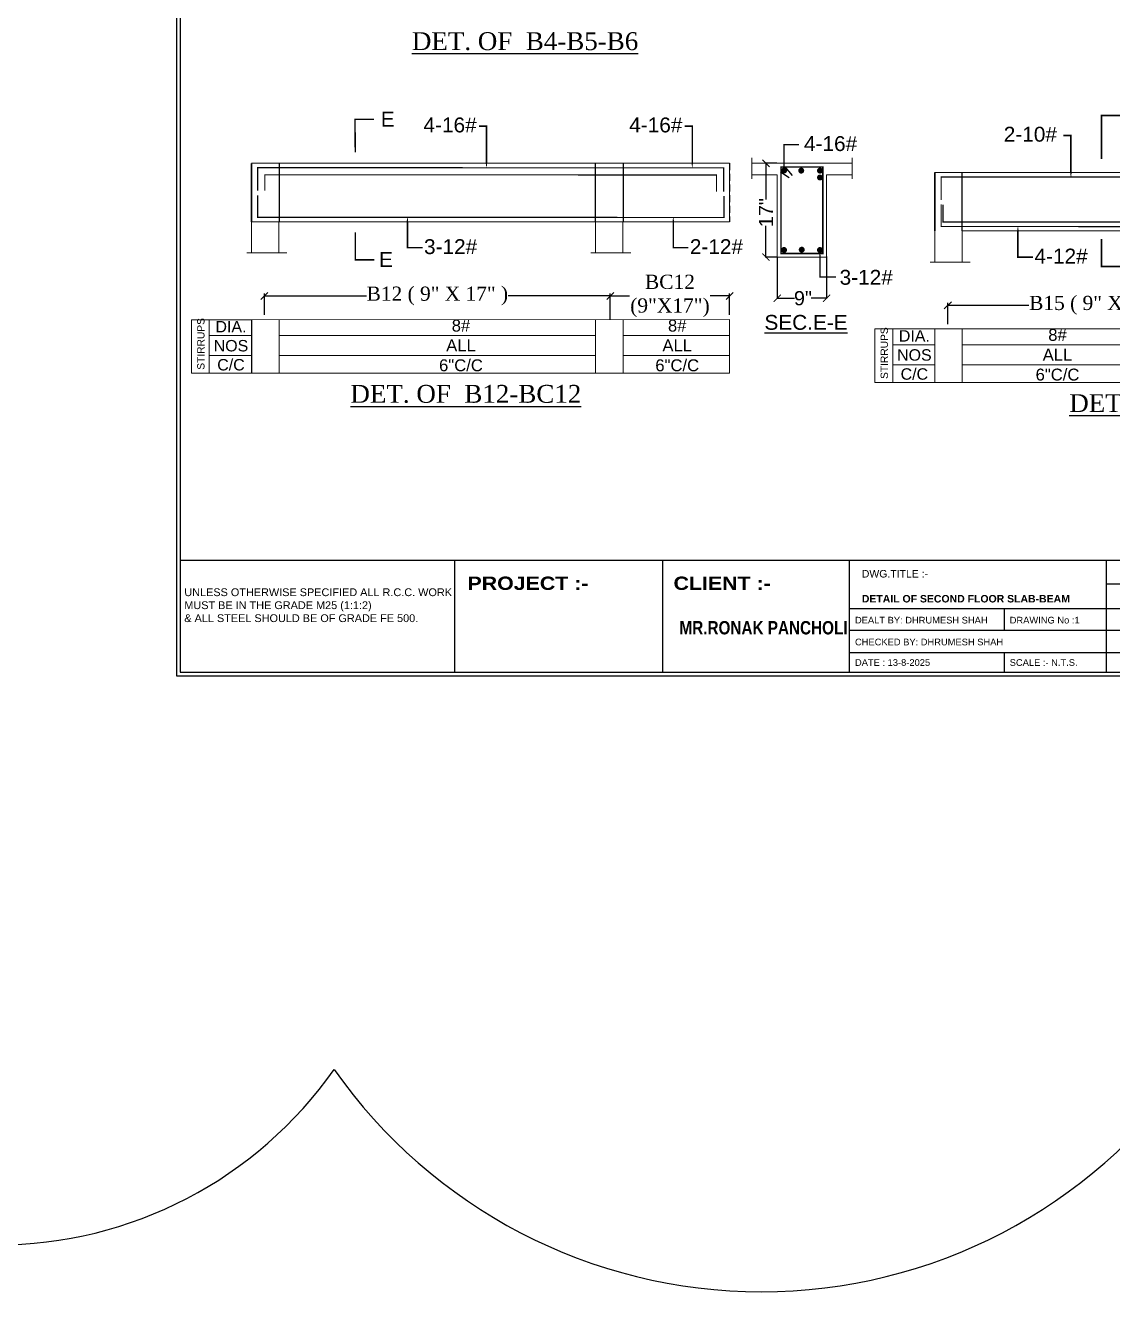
# Model space of a CAD drawing. Header units: millimetres. Extents: x 56222 to 163527, y -177397 to -121287.
# Drawn here: x 162404 to 162864, y -177397 to -176862 of the extents above; entities that cross this region are included whole.
import ezdxf

# ---------------------------------------------------------------- set-up
doc = ezdxf.new("R2010")
doc.units = ezdxf.units.MM
doc.header["$MEASUREMENT"] = 0
doc.header["$PDMODE"] = 35
doc.linetypes.add('DASHED2', pattern=[0.375, 0.25, -0.125])
doc.layers.get('Defpoints').update_dxf_attribs({"color": 220})
doc.layers.add('BASE', color=2, linetype='Continuous')
for name, color, linetype, lineweight in [('BM', 7, 'Continuous', 18), ('DIMENSION', 86, 'Continuous', 25), ('footing', 160, 'Continuous', 25), ('REINFORCEMENT', 6, 'Continuous', 25), ('STEEL', 181, 'Continuous', 25), ('STR.TEXT.', 1, 'Continuous', 25), ('wall', 7, 'Continuous', 30)]:
    doc.layers.add(name, color=color, linetype=linetype, lineweight=lineweight)
doc.styles.add('Dime _ Feet only', font='arial.ttf', dxfattribs={"height": 0.23})
doc.styles.add('KIRAN', font='times.ttf')
doc.styles.add('S1', font='times.ttf', dxfattribs={"height": 6.5})
doc.styles.add('style2', font='arial.ttf', dxfattribs={"height": 6})
doc.styles.add('VINAY', font='swiss.ttf')
doc.linetypes.add('ZIGZAG', pattern='A,0.0001,-0.2,[131,ltypeshp.shx,S=0.2,R=0,X=-0.2,Y=0],-0.4,[131,ltypeshp.shx,S=0.2,R=180,X=0.2,Y=0],-0.2', length=0.8001)
doc.dimstyles.new('Dime _ Feet only', dxfattribs={"dimtxt": 0.23, "dimasz": 0.1, "dimexe": 0.1, "dimexo": 0.1, "dimgap": 0.06, "dimtad": 0, "dimlfac": 39.375, "dimrnd": 1, "dimzin": 1, "dimdsep": 46, "dimlunit": 4, "dimtxsty": 'Dime _ Feet only', "dimblk": 'ARCHTICK', "dimcen": 0, "dimdle": 0.1, "dimclrd": 256, "dimclre": 256, "dimazin": 0, "dimtfac": 1, "dimtofl": 0, "dimtmove": 0, "dimatfit": 3, "dimldrblk": 'ARCHTICK', "dimfxl": 4.5, "dimfrac": 1, "dimtolj": 1, "dimtzin": 0, "dimarcsym": 1})
doc.dimstyles.new('KIRAN', dxfattribs={"dimtxt": 4, "dimasz": 3, "dimexe": 1, "dimexo": 2, "dimgap": 1, "dimtad": 0, "dimdec": 1, "dimzin": 0, "dimdsep": 46, "dimlunit": 4, "dimtxsty": 'KIRAN', "dimblk": 'OBLIQUE', "dimcen": 6, "dimclrd": 11, "dimclre": 11, "dimclrt": 6, "dimadec": 0, "dimazin": 0, "dimtfac": 1, "dimtdec": 1, "dimtofl": 0, "dimtmove": 0, "dimatfit": 3, "dimfxl": 1, "dimtolj": 1, "dimtzin": 0, "dimarcsym": 0})

# ---------------------------------------------------------------- blocks, each defined once
blk = doc.blocks.new('_Oblique')
at = {"layer": 'wall', "color": 0, "lineweight": -2}
blk.add_line((-0.5, -0.5), (0.5, 0.5), dxfattribs=at)
blk = doc.blocks.new('*D470')
at = {"layer": 'Defpoints', "color": 0, "transparency": 16777216}
for p in [(162505.32, -176976.33), (162505.32, -176986.37), (162651.48, -176988.35)]:
    blk.add_point(p, dxfattribs=at)
at = {"layer": 'STEEL', "color": 11, "lineweight": -2, "transparency": 16777216}
for p, q in [((162505.32, -176984.37), (162505.32, -176975.33)), ((162505.32, -176976.33), (162548.43, -176976.33)), ((162651.48, -176976.33), (162608.36, -176976.33)), ((162651.48, -176986.35), (162651.48, -176975.33))]:
    blk.add_line(p, q, dxfattribs=at)
at = {"layer": 'STEEL', "color": 11, "lineweight": -2, "transparency": 16777216, "xscale": 3, "yscale": 3, "zscale": 3, "rotation": 180}
blk.add_blockref('_Oblique', (162505.32, -176976.33), dxfattribs=at)
at = {"layer": 'STEEL', "color": 11, "lineweight": -2, "transparency": 16777216, "xscale": 3, "yscale": 3, "zscale": 3}
blk.add_blockref('_Oblique', (162651.48, -176976.33), dxfattribs=at)
at = {"layer": 'STEEL', "color": 6, "lineweight": 25, "transparency": 16777216, "insert": (162578.4, -176976.33), "char_height": 6, "attachment_point": 5, "style": 'KIRAN'}
blk.add_mtext('\\A1;{\\H0.9962x;B12 ( 9" X 17" ) }', dxfattribs=at)
blk = doc.blocks.new('*D471')
at = {"layer": 'Defpoints', "color": 0, "transparency": 16777216}
for p in [(162701.88, -176976.33), (162651.48, -176988.35), (162701.88, -176986.35)]:
    blk.add_point(p, dxfattribs=at)
at = {"layer": 'STEEL', "color": 11, "lineweight": -2, "transparency": 16777216}
for p, q in [((162651.48, -176986.35), (162651.48, -176975.33)), ((162651.48, -176976.33), (162659.63, -176976.33)), ((162701.88, -176976.33), (162693.73, -176976.33)), ((162701.88, -176984.35), (162701.88, -176975.33))]:
    blk.add_line(p, q, dxfattribs=at)
at = {"layer": 'STEEL', "color": 11, "lineweight": -2, "transparency": 16777216, "xscale": 3, "yscale": 3, "zscale": 3, "rotation": 180}
blk.add_blockref('_Oblique', (162651.48, -176976.33), dxfattribs=at)
at = {"layer": 'STEEL', "color": 11, "lineweight": -2, "transparency": 16777216, "xscale": 3, "yscale": 3, "zscale": 3}
blk.add_blockref('_Oblique', (162701.88, -176976.33), dxfattribs=at)
at = {"layer": 'STEEL', "color": 6, "lineweight": 25, "transparency": 16777216, "insert": (162676.68, -176976.33), "char_height": 4, "attachment_point": 5, "style": 'KIRAN'}
blk.add_mtext('\\A1;{\\H1.5x;BC12\\P(9"X17") }', dxfattribs=at)
blk = doc.blocks.new('_ArchTick')
at = {"color": 0, "linetype": 'ByBlock', "const_width": 0.15}
blk.add_lwpolyline([(-0.5, -0.5), (0.5, 0.5)], dxfattribs=at)
blk = doc.blocks.new('*D472')
at = {"layer": 'Defpoints', "color": 0, "transparency": 16777216}
for p in [(162722.02, -176920.26), (162717.25, -176959.93), (162722.02, -176959.93)]:
    blk.add_point(p, dxfattribs=at)
at = {"layer": 'DIMENSION', "lineweight": -2, "transparency": 16777216}
for p, q in [((162721.92, -176920.26), (162717.15, -176920.26)), ((162717.25, -176920.16), (162717.25, -176935.57)), ((162717.25, -176960.03), (162717.25, -176946.68)), ((162721.92, -176959.93), (162717.15, -176959.93))]:
    blk.add_line(p, q, dxfattribs=at)
at = {"layer": 'DIMENSION', "lineweight": -2, "transparency": 16777216, "xscale": 3, "yscale": 3, "zscale": 3}
for p, rotation in [((162717.25, -176920.26), 90), ((162717.25, -176959.93), 270)]:
    blk.add_blockref('_ArchTick', p, dxfattribs=dict(at, rotation=rotation))
at = {"layer": 'DIMENSION', "color": 0, "transparency": 16777216, "insert": (162717.25, -176941.12), "char_height": 0.23, "attachment_point": 5, "rotation": 90, "style": 'Dime _ Feet only'}
blk.add_mtext('\\A1;{\\H26.09x;17"}', dxfattribs=at)
blk = doc.blocks.new('*D473')
at = {"layer": 'Defpoints', "color": 0, "transparency": 16777216}
for p in [(162722.02, -176959.93), (162742.88, -176959.57), (162742.88, -176977.33)]:
    blk.add_point(p, dxfattribs=at)
at = {"layer": 'DIMENSION', "lineweight": -2, "transparency": 16777216}
for p, q in [((162722.02, -176960.03), (162722.02, -176977.43)), ((162742.88, -176959.67), (162742.88, -176977.43)), ((162721.92, -176977.33), (162729.38, -176977.33)), ((162742.98, -176977.33), (162736.4, -176977.33))]:
    blk.add_line(p, q, dxfattribs=at)
at = {"layer": 'DIMENSION', "lineweight": -2, "transparency": 16777216, "xscale": 3, "yscale": 3, "zscale": 3, "rotation": 180}
blk.add_blockref('_ArchTick', (162722.02, -176977.33), dxfattribs=at)
at = {"layer": 'DIMENSION', "lineweight": -2, "transparency": 16777216, "xscale": 3, "yscale": 3, "zscale": 3}
blk.add_blockref('_ArchTick', (162742.88, -176977.33), dxfattribs=at)
at = {"layer": 'DIMENSION', "color": 0, "transparency": 16777216, "insert": (162732.89, -176977.33), "char_height": 0.23, "attachment_point": 5, "style": 'Dime _ Feet only'}
blk.add_mtext('\\A1;{\\H26.09x;9"}', dxfattribs=at)
blk = doc.blocks.new('*D478')
at = {"layer": 'Defpoints', "color": 0, "transparency": 16777216}
for p in [(162922.63, -176980.25), (162794.11, -176990.28), (162922.63, -176992.21)]:
    blk.add_point(p, dxfattribs=at)
at = {"layer": 'STEEL', "color": 11, "lineweight": -2, "transparency": 16777216}
for p, q in [((162794.11, -176988.28), (162794.11, -176979.25)), ((162922.63, -176990.21), (162922.63, -176979.25)), ((162794.11, -176980.25), (162828.41, -176980.25)), ((162922.63, -176980.25), (162888.34, -176980.25))]:
    blk.add_line(p, q, dxfattribs=at)
at = {"layer": 'STEEL', "color": 11, "lineweight": -2, "transparency": 16777216, "xscale": 3, "yscale": 3, "zscale": 3, "rotation": 180}
blk.add_blockref('_Oblique', (162794.11, -176980.25), dxfattribs=at)
at = {"layer": 'STEEL', "color": 11, "lineweight": -2, "transparency": 16777216, "xscale": 3, "yscale": 3, "zscale": 3}
blk.add_blockref('_Oblique', (162922.63, -176980.25), dxfattribs=at)
at = {"layer": 'STEEL', "color": 6, "lineweight": 25, "transparency": 16777216, "insert": (162858.37, -176980.25), "char_height": 6, "attachment_point": 5, "style": 'KIRAN'}
blk.add_mtext('\\A1;{\\H0.9962x;B15 ( 9" X 17" ) }', dxfattribs=at)
blk = doc.blocks.new('A$Cfb52c977')
for p, q in [((2.31, 71.62), (1154.27, 71.62)), ((171.85, 71.62), (171.85, 2.31)), ((300.5, 71.62), (300.5, 2.31)), ((416.01, 2.31), (416.01, 71.62)), ((416.01, 2.31), (416.01, 71.62)), ((574.85, 2.31), (574.85, 71.62)), ((416.01, 2.31), (416.01, 62.11)), ((416.01, 2.31), (416.01, 62.11)), ((574.85, 56.96), (736.44, 56.96)), ((736.44, 41.48), (416.01, 41.48)), ((511.63, 41.48), (511.63, 27.97)), ((736.44, 27.97), (416.01, 27.97)), ((736.44, 14.22), (416.01, 14.22)), ((511.63, 14.22), (511.63, 2.31))]:
    blk.add_line(p, q)
for points in [[(0, 0), (1156.58, 0), (1156.58, 819.14), (0, 819.14)], [(2.31, 2.31), (1154.27, 2.31), (1154.27, 816.83), (2.31, 816.83)]]:
    blk.add_lwpolyline(points, close=True)
at = {"attachment_point": 1, "style": 'style2'}
for s, insert, char_height, width in [('{\\fArial CE|b0|i0|c0|p34;\\C7;DWG.TITLE :-\\P\\P\\fArial CE|b1|i0|c0|p34;DETAIL OF SECOND FLOOR SLAB-BEAM}', (423.66, 65.46), 4.6295, 241.8627), ('{\\fArial Black|b0|i0|c0|p34;\\C7;PROJECT :- }', (179.93, 61.4), 8.2498, 378.7547), ('{\\fArial Black|b0|i0|c0|p34;\\C7;CLIENT :-\\P\\P \\fSwis721 Cn BT|b1|i0|c0|p34;\\C5;MR.RONAK PANCHOLI}', (307.28, 61.4), 8.2498, 378.7547)]:
    blk.add_mtext(s, dxfattribs=dict(at, insert=insert, char_height=char_height, width=width))
for s, width, insert, char_height in [('\\A1;{\\fArial CE|b0|i0|c0|p34;UNLESS OTHERWISE SPECIFIED ALL R.C.C. WORK MUST BE IN THE GRADE M25 (1:1\\H1.00002x;:2)\\P& ALL STEEL SHOULD BE OF GRADE FE 500.}', 178.6542, (4.9, 54.13), 4.81237), ('{\\fArial CE|b0|i0|c0|p34;DEALT BY: DHRUMESH SHAH}', 92.8645, (419.44, 36.52), 4.1249), ('{\\fArial CE|b0|i0|c0|p34;DRAWING No :1}', 67.8627, (515.07, 36.52), 4.1249), ('{\\fArial CE|b0|i0|c0|p34;CHECKED BY: DHRUMESH SHAH}', 121.9325, (419.44, 23.01), 4.1249), ('\\pi-16.49954,l16.49954,t16.49954;{\\fArial CE|b0|i0|c0|p34;DATE : 13-8-2025}', 67.8627, (419.44, 10.33), 4.1249), ('{\\fArial CE|b0|i0|c0|p34;SCALE :- N.T.S.}', 67.8627, (515.07, 10.33), 4.1249)]:
    blk.add_mtext_dynamic_manual_height_columns(s, width=width, gutter_width=13.5, heights=[0], dxfattribs=dict(at, insert=insert, char_height=char_height))

msp = doc.modelspace()

# ---------------------------------------------------------------- linework, layer by layer
for p, q in [((162723.45755, -176923.92445), (162727.0437, -176926.28175)), ((162725.24288, -176921.72027), (162728.33009, -176925.38817))]:
    msp.add_line(p, q)
at = {"const_width": 0.62913}
for points in [[(162867.12277, -176900.05743), (162859.08305, -176900.05743), (162859.08305, -176918.36428)], [(162551.61221, -176901.65333), (162543.5725, -176901.65333), (162543.71617, -176915.5811)], [(162551.75588, -176961.06581), (162543.71617, -176961.06581), (162543.71617, -176949.49041)], [(162867.12277, -176963.84898), (162859.08305, -176963.84898), (162859.08305, -176952.27359)]]:
    msp.add_lwpolyline(points, dxfattribs=at)
for points in [[(162599.15823, -176922.30126, 0, 1.88738, 0), (162599.15823, -176916.17566, 0.62913, 0.62913, 0), (162599.15823, -176904.57437, 0.62913, 0.62913, 0), (162595.94622, -176904.57437, 0.62913, 0.62913, 0)], [(162686.10884, -176922.30126, 0, 1.88738, 0), (162686.10884, -176916.17566, 0.62913, 0.62913, 0), (162686.10884, -176904.57437, 0.62913, 0.62913, 0), (162682.89683, -176904.57437, 0.62913, 0.62913, 0)], [(162846.12498, -176926.54804, 0, 1.88738, 0), (162846.12498, -176920.09899, 0.62913, 0.62913, 0), (162846.12498, -176908.4977, 0.62913, 0.62913, 0), (162842.91297, -176908.4977, 0.62913, 0.62913, 0)], [(162724.9154, -176923.28189, 0, 1.88738, 0), (162724.9154, -176916.83284, 0.62913, 0.62913, 0), (162724.9154, -176912.34512, 0.62913, 0.62913, 0), (162731.28176, -176912.34512, 0.62913, 0.62913, 0)], [(162565.75104, -176942.61714, 0, 1.88738, 0), (162565.75104, -176949.06619, 0.62913, 0.62913, 0), (162565.75104, -176955.9257, 0.62913, 0.62913, 0), (162572.17506, -176955.9257, 0.62913, 0.62913, 0)], [(162678.09105, -176942.61714, 0, 1.88738, 0), (162678.09105, -176949.06619, 0.62913, 0.62913, 0), (162678.09105, -176955.9257, 0.62913, 0.62913, 0), (162684.51507, -176955.9257, 0.62913, 0.62913, 0)], [(162823.72727, -176946.60764, 0, 1.88738, 0), (162823.72727, -176953.05669, 0.62913, 0.62913, 0), (162823.72727, -176959.91619, 0.62913, 0.62913, 0), (162830.15129, -176959.91619, 0.62913, 0.62913, 0)], [(162740.06581, -176957.40007, 0, 1.88738, 0), (162740.06581, -176963.84912, 0.62913, 0.62913, 0), (162740.06581, -176968.33684, 0.62913, 0.62913, 0), (162746.84519, -176968.33684, 0.62913, 0.62913, 0)]]:
    msp.add_lwpolyline(points, format="xyseb")
at = {"layer": 'BASE', "linetype": 'DASHED2'}
for p, q in [((162499.87725, -176944.94708), (162499.87725, -176920.20147)), ((162511.49666, -176920.20147), (162511.49666, -176944.94708)), ((162645.25706, -176944.94708), (162645.25706, -176920.20147)), ((162656.87647, -176920.20147), (162656.87647, -176944.94708)), ((162788.57706, -176948.8704), (162788.57706, -176924.1248)), ((162788.57706, -176948.8704), (162788.57706, -176924.1248)), ((162788.57706, -176948.8704), (162788.57706, -176924.1248)), ((162788.61753, -176924.1248), (162788.61753, -176948.8704)), ((162788.61753, -176948.8704), (162788.61753, -176924.1248)), ((162788.61753, -176924.1248), (162788.61753, -176948.8704)), ((162788.61753, -176948.8704), (162788.61753, -176924.1248)), ((162800.17626, -176948.8704), (162800.17626, -176924.1248)), ((162800.17626, -176948.8704), (162800.17626, -176924.1248)), ((162800.17626, -176948.8704), (162800.17626, -176924.1248))]:
    msp.add_line(p, q, dxfattribs=at)
at = {"layer": 'BASE', "linetype": 'DASHED2', "ltscale": 12}
for p, q in [((162701.87806, -176920.20147), (162701.87806, -176944.94708)), ((162701.87806, -176920.20147), (162701.87806, -176944.94708)), ((162701.87806, -176920.20147), (162701.87806, -176944.94708)), ((162701.87806, -176920.20147), (162701.87806, -176944.94708)), ((162788.61753, -176948.8704), (162788.61753, -176924.1248))]:
    msp.add_line(p, q, dxfattribs=at)
at = {"layer": 'BM', "linetype": 'ByBlock'}
for p, q in [((162499.81906, -176920.21623), (162701.87806, -176920.20147)), ((162500.00205, -176944.94708), (162500.00205, -176920.20147)), ((162701.87806, -176920.20147), (162701.87806, -176944.94708)), ((162701.87806, -176920.20147), (162701.87806, -176944.94708)), ((162701.87806, -176920.20147), (162701.87806, -176944.94708)), ((162701.87806, -176920.20147), (162701.87806, -176944.94708)), ((162701.87806, -176920.20147), (162701.87806, -176944.94708)), ((162701.87806, -176920.20147), (162701.87806, -176944.94708)), ((162701.87806, -176920.20147), (162701.87806, -176944.94708)), ((162701.87806, -176920.20147), (162701.87806, -176944.94708)), ((162711.22675, -176917.99797), (162711.22675, -176926.84925)), ((162753.67887, -176917.99797), (162753.67887, -176926.84925)), ((162788.61753, -176924.1248), (163098.01506, -176924.1248)), ((162788.61753, -176924.1248), (162788.61753, -176948.8704)), ((162499.85699, -176944.94708), (162499.85699, -176958.05932)), ((162500.00205, -176944.96183), (162701.87806, -176944.94708)), ((162511.45619, -176944.94708), (162511.45619, -176958.05932)), ((162511.62145, -176944.94708), (162511.60125, -176944.94708)), ((162645.23679, -176944.94708), (162645.23679, -176958.05932)), ((162656.836, -176944.94708), (162656.836, -176958.05932)), ((162788.61753, -176948.8704), (162788.57706, -176948.8704)), ((162788.57706, -176948.8704), (162788.57706, -176961.98264)), ((162800.17626, -176948.8704), (163098.01506, -176948.8704)), ((162800.17626, -176948.8704), (162800.17626, -176961.98264)), ((162722.02219, -176959.93496), (162742.88343, -176959.93496)), ((162474.44022, -176986.36751), (162499.81906, -176986.36751)), ((162474.44022, -176986.36751), (162474.44022, -177009.01603)), ((162482.01385, -176986.57196), (162482.01385, -177009.01603)), ((162499.81906, -176986.36751), (162701.87806, -176986.35275)), ((162499.81906, -176986.36751), (162499.81906, -177009.01603)), ((162499.81906, -176986.36751), (162499.81906, -177009.01603)), ((162499.81906, -176986.36751), (162499.81906, -177009.01603)), ((162499.81906, -176986.36751), (162499.81906, -177009.01603)), ((162499.81906, -176986.36751), (162499.81906, -177009.01603)), ((162499.81906, -176986.36751), (162499.81906, -177009.01603)), ((162499.81906, -176986.36751), (162499.81906, -177009.01603)), ((162499.81906, -176986.36751), (162499.81906, -177009.01603)), ((162499.81906, -176986.36751), (162499.81906, -177009.01603)), ((162499.81906, -176986.36751), (162499.81906, -177009.01603)), ((162499.81906, -176986.36751), (162499.81906, -177009.01603)), ((162499.81906, -176986.36751), (162499.81906, -177009.01603)), ((162499.81906, -176986.36751), (162499.81906, -177009.01603)), ((162499.81906, -176986.36751), (162499.81906, -177009.01603)), ((162499.81906, -176986.36751), (162499.81906, -177009.01603)), ((162499.81906, -176986.36751), (162499.81906, -177009.01603)), ((162499.81906, -176986.36751), (162499.81906, -177009.01603)), ((162499.81906, -176986.36751), (162499.81906, -177009.01603)), ((162499.81906, -176986.36751), (162499.81906, -177009.01603)), ((162499.81906, -176986.36751), (162499.81906, -177009.01603)), ((162499.81906, -176986.36751), (162499.81906, -177009.01603)), ((162499.81906, -176986.36751), (162499.81906, -177009.01603)), ((162499.81906, -176986.36751), (162499.81906, -177009.01603)), ((162499.81906, -176986.36751), (162499.81906, -177009.01603)), ((162499.81906, -176986.36751), (162499.81906, -177009.01603)), ((162499.81906, -176986.36751), (162499.81906, -177009.01603)), ((162499.81906, -176986.36751), (162499.81906, -177009.01603)), ((162499.81906, -176986.36751), (162499.81906, -177009.01603)), ((162499.81906, -176986.36751), (162499.81906, -177009.01603)), ((162499.81906, -176986.36751), (162499.81906, -177009.01603)), ((162499.81906, -176986.36751), (162499.81906, -177009.01603)), ((162499.81906, -176986.36751), (162499.81906, -177009.01603)), ((162499.81906, -176986.36751), (162499.81906, -177009.01603)), ((162499.81906, -176986.36751), (162499.81906, -177009.01603)), ((162499.81906, -176986.36751), (162499.81906, -177009.01603)), ((162499.81906, -176986.36751), (162499.81906, -177009.01603)), ((162499.81906, -176986.36751), (162499.81906, -177009.01603)), ((162499.81906, -176986.36751), (162499.81906, -177009.01603)), ((162499.81906, -176986.36751), (162499.81906, -177009.01603)), ((162499.81906, -176986.36751), (162499.81906, -177009.01603)), ((162499.81906, -176986.36751), (162499.81906, -177009.01603)), ((162499.81906, -176986.36751), (162499.81906, -177009.01603)), ((162499.81906, -176986.36751), (162499.81906, -177009.01603)), ((162499.81906, -176986.36751), (162499.81906, -177009.01603)), ((162499.81906, -176986.36751), (162499.81906, -177009.01603)), ((162499.81906, -176986.36751), (162499.81906, -177009.01603)), ((162499.81906, -176986.36751), (162499.81906, -177009.01603)), ((162499.81906, -176986.36751), (162499.81906, -177009.01603)), ((162499.81906, -176986.36751), (162499.81906, -177009.01603)), ((162499.81906, -176986.36751), (162499.81906, -177009.01603)), ((162499.81906, -176986.36751), (162499.81906, -177009.01603)), ((162499.81906, -176986.36751), (162499.81906, -177009.01603)), ((162499.81906, -176986.36751), (162499.81906, -177009.01603)), ((162499.81906, -176986.36751), (162499.81906, -177009.01603)), ((162499.81906, -176986.36751), (162499.81906, -177009.01603)), ((162499.81906, -176986.36751), (162499.81906, -177009.01603)), ((162499.81906, -176986.36751), (162499.81906, -177009.01603)), ((162499.81906, -176986.36751), (162499.81906, -177009.01603)), ((162499.81906, -176986.36751), (162499.81906, -177009.01603)), ((162499.81906, -176986.36751), (162499.81906, -177009.01603)), ((162499.81906, -176986.36751), (162499.81906, -177009.01603)), ((162499.81906, -176986.36751), (162499.81906, -177009.01603)), ((162499.81906, -176986.36751), (162499.81906, -177009.01603)), ((162499.81906, -176986.36751), (162499.81906, -177009.01603)), ((162499.81906, -176986.36751), (162499.81906, -177009.01603)), ((162499.81906, -176986.36751), (162499.81906, -177009.01603)), ((162499.81906, -176986.36751), (162499.81906, -177009.01603)), ((162499.81906, -176986.36751), (162499.81906, -177009.01603)), ((162499.81906, -176986.36751), (162499.81906, -177009.01603)), ((162499.81906, -176986.36751), (162499.81906, -177009.01603)), ((162499.81906, -176986.36751), (162499.81906, -177009.01603)), ((162499.81906, -176986.36751), (162499.81906, -177009.01603)), ((162499.81906, -176986.36751), (162499.81906, -177009.01603)), ((162499.81906, -176986.36751), (162499.81906, -177009.01603)), ((162499.81906, -176986.36751), (162499.81906, -177009.01603)), ((162499.81906, -176986.36751), (162499.81906, -177009.01603)), ((162499.81906, -176986.36751), (162499.81906, -177009.01603)), ((162499.81906, -176986.36751), (162499.81906, -177009.01603)), ((162499.89746, -176986.35275), (162499.89746, -177009.00128)), ((162500.00205, -176986.35275), (162500.00205, -177009.00128)), ((162511.49666, -176986.35275), (162511.49666, -177009.00128)), ((162511.49666, -176986.35275), (162511.49666, -177009.00128)), ((162511.49666, -176986.35275), (162511.49666, -177009.00128)), ((162645.27726, -176986.35275), (162645.27726, -177009.00128)), ((162656.87647, -176986.35275), (162656.87647, -177009.00128)), ((162656.87647, -176986.35275), (162656.87647, -177009.00128)), ((162656.87647, -176986.35275), (162656.87647, -177009.00128)), ((162701.87806, -176986.35275), (162701.87806, -177009.00128)), ((162763.23869, -176990.27608), (162788.61753, -176990.27608)), ((162763.23869, -176990.27608), (162763.23869, -177012.9246)), ((162770.81232, -176990.48053), (162770.81232, -177012.9246)), ((162788.61753, -176990.27608), (163098.01506, -176990.27608)), ((162788.61753, -176990.27608), (162788.61753, -177012.9246)), ((162788.61753, -176990.27608), (162788.61753, -177012.9246)), ((162788.61753, -176990.27608), (162788.61753, -177012.9246)), ((162788.61753, -176990.27608), (162788.61753, -177012.9246)), ((162788.61753, -176990.27608), (162788.61753, -177012.9246)), ((162788.61753, -176990.27608), (162788.61753, -177012.9246)), ((162788.61753, -176990.27608), (162788.61753, -177012.9246)), ((162788.61753, -176990.27608), (162788.61753, -177012.9246)), ((162788.61753, -176990.27608), (162788.61753, -177012.9246)), ((162788.61753, -176990.27608), (162788.61753, -177012.9246)), ((162788.61753, -176990.27608), (162788.61753, -177012.9246)), ((162788.61753, -176990.27608), (162788.61753, -177012.9246)), ((162788.61753, -176990.27608), (162788.61753, -177012.9246)), ((162788.61753, -176990.27608), (162788.61753, -177012.9246)), ((162788.61753, -176990.27608), (162788.61753, -177012.9246)), ((162788.61753, -176990.27608), (162788.61753, -177012.9246)), ((162788.61753, -176990.27608), (162788.61753, -177012.9246)), ((162788.61753, -176990.27608), (162788.61753, -177012.9246)), ((162788.61753, -176990.27608), (162788.61753, -177012.9246)), ((162788.61753, -176990.27608), (162788.61753, -177012.9246)), ((162788.61753, -176990.27608), (162788.61753, -177012.9246)), ((162788.61753, -176990.27608), (162788.61753, -177012.9246)), ((162788.61753, -176990.27608), (162788.61753, -177012.9246)), ((162788.61753, -176990.27608), (162788.61753, -177012.9246)), ((162788.61753, -176990.27608), (162788.61753, -177012.9246)), ((162788.61753, -176990.27608), (162788.61753, -177012.9246)), ((162788.61753, -176990.27608), (162788.61753, -177012.9246)), ((162788.61753, -176990.27608), (162788.61753, -177012.9246)), ((162788.61753, -176990.27608), (162788.61753, -177012.9246)), ((162788.61753, -176990.27608), (162788.61753, -177012.9246)), ((162788.61753, -176990.27608), (162788.61753, -177012.9246)), ((162788.61753, -176990.27608), (162788.61753, -177012.9246)), ((162788.61753, -176990.27608), (162788.61753, -177012.9246)), ((162788.61753, -176990.27608), (162788.61753, -177012.9246)), ((162788.61753, -176990.27608), (162788.61753, -177012.9246)), ((162788.61753, -176990.27608), (162788.61753, -177012.9246)), ((162788.61753, -176990.27608), (162788.61753, -177012.9246)), ((162788.61753, -176990.27608), (162788.61753, -177012.9246)), ((162788.61753, -176990.27608), (162788.61753, -177012.9246)), ((162788.61753, -176990.27608), (162788.61753, -177012.9246)), ((162788.61753, -176990.27608), (162788.61753, -177012.9246)), ((162788.61753, -176990.27608), (162788.61753, -177012.9246)), ((162788.61753, -176990.27608), (162788.61753, -177012.9246)), ((162788.61753, -176990.27608), (162788.61753, -177012.9246)), ((162788.61753, -176990.27608), (162788.61753, -177012.9246)), ((162788.61753, -176990.27608), (162788.61753, -177012.9246)), ((162788.61753, -176990.27608), (162788.61753, -177012.9246)), ((162788.61753, -176990.27608), (162788.61753, -177012.9246)), ((162788.61753, -176990.27608), (162788.61753, -177012.9246)), ((162788.61753, -176990.27608), (162788.61753, -177012.9246)), ((162788.61753, -176990.27608), (162788.61753, -177012.9246)), ((162788.61753, -176990.27608), (162788.61753, -177012.9246)), ((162788.61753, -176990.27608), (162788.61753, -177012.9246)), ((162788.61753, -176990.27608), (162788.61753, -177012.9246)), ((162788.61753, -176990.27608), (162788.61753, -177012.9246)), ((162788.61753, -176990.27608), (162788.61753, -177012.9246)), ((162788.61753, -176990.27608), (162788.61753, -177012.9246)), ((162788.61753, -176990.27608), (162788.61753, -177012.9246)), ((162788.61753, -176990.27608), (162788.61753, -177012.9246)), ((162788.61753, -176990.27608), (162788.61753, -177012.9246)), ((162788.61753, -176990.27608), (162788.61753, -177012.9246)), ((162788.61753, -176990.27608), (162788.61753, -177012.9246)), ((162788.61753, -176990.27608), (162788.61753, -177012.9246)), ((162788.61753, -176990.27608), (162788.61753, -177012.9246)), ((162788.61753, -176990.27608), (162788.61753, -177012.9246)), ((162788.61753, -176990.27608), (162788.61753, -177012.9246)), ((162788.61753, -176990.27608), (162788.61753, -177012.9246)), ((162788.61753, -176990.27608), (162788.61753, -177012.9246)), ((162788.61753, -176990.27608), (162788.61753, -177012.9246)), ((162788.61753, -176990.27608), (162788.61753, -177012.9246)), ((162788.61753, -176990.27608), (162788.61753, -177012.9246)), ((162788.61753, -176990.27608), (162788.61753, -177012.9246)), ((162788.61753, -176990.27608), (162788.61753, -177012.9246)), ((162788.61753, -176990.27608), (162788.61753, -177012.9246)), ((162788.61753, -176990.27608), (162788.61753, -177012.9246)), ((162788.61753, -176990.27608), (162788.61753, -177012.9246)), ((162788.61753, -176990.27608), (162788.61753, -177012.9246)), ((162788.61753, -176990.27608), (162788.61753, -177012.9246)), ((162800.21673, -176990.27608), (162800.21673, -177012.9246)), ((162482.01385, -176993.09249), (162499.81906, -176993.09249)), ((162499.81906, -176993.07774), (162499.89746, -176993.07774)), ((162511.49666, -176993.07774), (162645.27726, -176993.07774)), ((162656.87647, -176993.07774), (162701.87806, -176993.07774)), ((162499.81906, -177001.50539), (162482.01385, -177001.50539)), ((162499.89746, -177001.49063), (162499.81906, -177001.49063)), ((162645.27726, -177001.49063), (162511.49666, -177001.49063)), ((162701.87806, -177001.49063), (162656.87647, -177001.49063)), ((162770.81232, -176997.00106), (162788.61753, -176997.00106)), ((162800.21673, -176997.00106), (162916.88069, -176997.00106)), ((162788.61753, -177005.41396), (162770.81232, -177005.41396)), ((162916.88069, -177005.41395), (162800.21673, -177005.41395)), ((162474.44022, -177009.01603), (162499.81906, -177009.01603)), ((162499.81906, -177009.01603), (162701.87806, -177009.00127)), ((162763.23869, -177012.9246), (162788.61753, -177012.9246)), ((162788.61753, -177012.9246), (163098.01506, -177012.9246))]:
    msp.add_line(p, q, dxfattribs=at)
at = {"layer": 'BM', "linetype": 'ZIGZAG', "ltscale": 3}
for p, q in [((162497.90562, -176958.05932), (162514.77096, -176958.05932)), ((162643.28542, -176958.05932), (162660.15076, -176958.05932)), ((162786.62569, -176961.98264), (162803.49103, -176961.98264))]:
    msp.add_line(p, q, dxfattribs=at)
at = {"layer": 'BM'}
for p, q in [((162499.81906, -176986.36751), (162499.81906, -177009.01603)), ((162499.81906, -176986.36751), (162499.81906, -177009.01603)), ((162499.81906, -176986.36751), (162499.81906, -177009.01603)), ((162499.81906, -176986.36751), (162499.81906, -177009.01603)), ((162499.81906, -176986.36751), (162499.81906, -177009.01603)), ((162499.81906, -176986.36751), (162499.81906, -177009.01603)), ((162499.81906, -176986.36751), (162499.81906, -177008.18034)), ((162499.81906, -176986.36751), (162499.81906, -177009.01603)), ((162499.81906, -176986.36751), (162499.81906, -177009.01603)), ((162499.81906, -176986.36751), (162499.81906, -177009.01603)), ((162499.81906, -176986.36751), (162499.81906, -177009.01603)), ((162499.81906, -176986.36751), (162499.81906, -177009.01603)), ((162499.81906, -176986.36751), (162499.81906, -177009.01603)), ((162499.81906, -176986.36751), (162499.81906, -177008.18034)), ((162788.61753, -176990.27608), (162788.61753, -177012.9246)), ((162788.61753, -176990.27608), (162788.61753, -177012.9246)), ((162788.61753, -176990.27608), (162788.61753, -177012.9246)), ((162788.61753, -176990.27608), (162788.61753, -177012.9246)), ((162788.61753, -176990.27608), (162788.61753, -177012.9246)), ((162788.61753, -176990.27608), (162788.61753, -177012.9246)), ((162788.61753, -176990.27608), (162788.61753, -177012.08891)), ((162788.61753, -176990.27608), (162788.61753, -177012.9246)), ((162788.61753, -176990.27608), (162788.61753, -177012.9246)), ((162788.61753, -176990.27608), (162788.61753, -177012.9246)), ((162788.61753, -176990.27608), (162788.61753, -177012.9246)), ((162788.61753, -176990.27608), (162788.61753, -177012.9246)), ((162788.61753, -176990.27608), (162788.61753, -177012.9246)), ((162788.61753, -176990.27608), (162788.61753, -177012.08891))]:
    msp.add_line(p, q, dxfattribs=at)
at = {"layer": 'BM', "linetype": 'ByBlock'}
for points in [[(162711.22675, -176920.26406), (162742.88343, -176920.26406)], [(162753.67887, -176920.26406), (162722.02219, -176920.26406)], [(162711.22675, -176925.18954), (162722.02219, -176925.18954), (162722.02219, -176959.93232)], [(162722.02219, -176925.18954), (162722.02219, -176959.93232)], [(162753.67887, -176925.18954), (162742.88343, -176925.18954), (162742.88343, -176959.93232)], [(162742.88343, -176925.18954), (162742.88343, -176959.93232)]]:
    msp.add_lwpolyline(points, dxfattribs=at)
at = {"layer": 'REINFORCEMENT'}
msp.add_lwpolyline([(160948.08775, -176438.01491, 0.52056705), (160948.08775, -176651.31488, 0.52056705), (160948.08775, -177039.55305, 0.52056705), (161018.10254, -177303.28867, 0.52056705), (161332.81552, -177303.28867, 0.52056705), (161666.86502, -177303.28867, 0.52056705), (161911.95306, -177303.28867, 0.52056705), (162249.50609, -177303.28867, 0.52056705), (162534.79922, -177303.28867, 0.52056705), (162895.93085, -177303.28867, 0.52056705), (163189.05503, -177303.28867, 0.52056705), (163428.75812, -177174.49297, 0.52056705), (163428.75812, -176795.86814, 0.52056705), (163397.96423, -176438.01491, 0.52056705), (163107.97125, -176438.01491, 0.52056705), (162774.14758, -176438.01491, 0.52056705), (162541.68199, -176438.01491, 0.52056705), (162216.75752, -176438.01491, 0.52056705), (161870.7997, -176438.01491, 0.52056705), (161573.8485, -176438.01491, 0.52056705), (161200.01507, -176438.01491, 0.52056705)], format="xyb", close=True, dxfattribs=at)
at = {"layer": 'STEEL'}
for points, const_width in [([(162502.49411, -176931.80131), (162502.49411, -176922.1036), (162699.38055, -176922.1831), (162699.38055, -176932.29723)], 0.5033), ([(162505.49411, -176931.80131), (162505.49411, -176925.10466), (162696.38055, -176925.18204), (162696.38055, -176932.29723)], 0.5033), ([(162723.595, -176921.83688), (162741.31062, -176921.83688), (162741.31062, -176958.3595), (162723.595, -176958.3595), (162723.595, -176921.83688)], 0.62913), ([(162791.29258, -176935.70988), (162791.29258, -176926.01217), (163095.51755, -176926.10642), (163095.51755, -176936.22056)], 0.5033), ([(162502.49411, -176933.75141), (162502.49411, -176943.07446), (162699.53547, -176943.15396), (162699.53547, -176934.07693)], 0.5033), ([(162791.29258, -176937.65998), (162791.29258, -176946.98303), (163095.67247, -176947.07728), (163095.67247, -176938.00026)], 0.5033), ([(162792.06738, -176937.71227), (162792.06738, -176945.03582), (163050.25794, -176945.07677), (163050.25794, -176938.00026)], 0.5033)]:
    msp.add_lwpolyline(points, dxfattribs=dict(at, const_width=const_width))
at = {"layer": 'STEEL', "const_width": 1.25825}
for points in [[(162724.28628, -176923.28189, 1), (162725.54453, -176923.28189, 1)], [(162731.53102, -176923.35396, 1), (162732.78927, -176923.35396, 1)], [(162739.46492, -176923.35396, 1), (162740.72317, -176923.35396, 1)], [(162739.46492, -176926.25916, 1), (162740.72317, -176926.25916, 1)], [(162724.26338, -176956.8793, -1), (162725.52163, -176956.8793, -1)], [(162731.75255, -176956.77707, -1), (162733.0108, -176956.77707, -1)], [(162739.44202, -176956.91686, -1), (162740.70027, -176956.91686, -1)]]:
    msp.add_lwpolyline(points, format="xyb", close=True, dxfattribs=at)

# ---------------------------------------------------------------- block references
at = {"layer": 'footing', "xscale": 0.6837074546138125, "yscale": 0.6837074546138125, "zscale": 0.6837074546138125}
msp.add_blockref('A$Cfb52c977', (162468.10907, -177136.95197), dxfattribs=at)

# ---------------------------------------------------------------- texts
at = {"layer": 'STR.TEXT.', "style": 'VINAY'}
for p in [(162479.99252, -177007.51543), (162768.79099, -177011.424)]:
    msp.add_text('STIRRUPS', height=3.092278, rotation=90, dxfattribs=at).set_placement(p)
at = {"layer": 'STR.TEXT.'}
for s, insert, char_height, width, attachment_point, style in [('{\\LDET. OF  B4-B5-B6}', (162615.46467, -176864.83445), 7.5495072, 167.0448437, 2, 'S1'), ('E', (162554.51336, -176898.45238), 6.29126, 71.2327464, 1, 'VINAY'), ('4-16#', (162595.00136, -176900.88739), 6.291256, 78.6713865, 3, 'VINAY'), ('4-16#', (162681.95197, -176900.88739), 6.291256, 78.6713865, 3, 'VINAY'), ('2-10#', (162840.22536, -176904.81071), 6.291256, 78.7327464, 3, 'VINAY'), ('4-16#', (162733.32983, -176908.78053), 6.291256, 64.9682409, 1, 'VINAY'), ('3-12#', (162572.75744, -176952.33941), 6.291256, 96.2309059, 1, 'VINAY'), ('2-12#', (162685.09746, -176952.33941), 6.291256, 63.3859051, 1, 'VINAY'), ('E', (162553.7317, -176957.79751), 6.29126, 71.2327464, 1, 'VINAY'), ('4-12#', (162830.73367, -176956.32991), 6.291256, 86.2327464, 1, 'VINAY'), ('3-12#', (162748.383, -176965.30376), 6.291256, 86.2327464, 1, 'VINAY'), ('{\\LSEC.E-E}', (162716.6152, -176984.35159), 6.291256, 69.9906741, 1, 'VINAY'), ('DIA.\\PNOS\\PC/C', (162491.17688, -176986.89691), 4.831685, 68.3834365, 2, 'VINAY'), ('8#\\PALL\\P6"C/C', (162588.37628, -176986.35275), 5.033005, 133.1236989, 2, 'VINAY'), ('8#\\PALL\\P6"C/C', (162679.75061, -176986.35275), 5.033005, 114.8532725, 2, 'VINAY'), ('DIA.\\PNOS\\PC/C', (162779.97535, -176990.80548), 4.831685, 68.3834365, 2, 'VINAY'), ('8#\\PALL\\P6"C/C', (162840.4602, -176990.27608), 5.033005, 125.0487853, 2, 'VINAY')]:
    msp.add_mtext(s, dxfattribs=dict(at, insert=insert, char_height=char_height, width=width, attachment_point=attachment_point, style=style))
at = {"layer": 'STR.TEXT.', "char_height": 7.5495072, "attachment_point": 2, "style": 'S1'}
for s, insert in [('{\\LDET. OF  B12-BC12}', (162590.44267, -177013.94404)), ('{\\LDET. OF  B15-B16-BC16}', (162905.62314, -177017.86736))]:
    msp.add_mtext(s, dxfattribs=dict(at, insert=insert))

# ---------------------------------------------------------------- dimensions: what is measured, and where the dimension line sits
at = {"layer": 'DIMENSION'}
dim = msp.add_linear_dim(base=(162717.24655, -176959.93232), p1=(162722.02219, -176920.26406), p2=(162722.02219, -176959.93232), angle=90, text='{\\H26.09x;17"}', dimstyle='Dime _ Feet only', override={"dimtxt": 3, "dimasz": 3, "dimpost": '\\X'}, dxfattribs=at)
dim.commit()
dim.dimension.update_dxf_attribs({"geometry": '*D472', "text_midpoint": (162717.24655, -176941.12425), "dimtype": 160})
dim = msp.add_linear_dim(base=(162742.88343, -176977.33368), p1=(162722.02219, -176959.93496), p2=(162742.88343, -176959.57275), text='{\\H26.09x;9"}', dimstyle='Dime _ Feet only', override={"dimtxt": 3, "dimasz": 3, "dimpost": '\\X'}, dxfattribs=at)
dim.commit()
dim.dimension.update_dxf_attribs({"geometry": '*D473', "text_midpoint": (162732.88656, -176977.33368), "dimtype": 160})
at = {"layer": 'STEEL', "lineweight": 25}
dim = msp.add_linear_dim(base=(162505.31526, -176976.33039), p1=(162651.47894, -176988.35051), p2=(162505.31526, -176986.36535), angle=180, text='{\\H0.9962x;B12 ( 9" X 17" ) }', dimstyle='KIRAN', override={"dimtxt": 6}, dxfattribs=at)
dim.commit()
dim.dimension.update_dxf_attribs({"geometry": '*D470', "text_midpoint": (162578.3971, -176976.33039)})
dim = msp.add_linear_dim(base=(162922.63004, -176980.25371), p1=(162794.11491, -176990.27608), p2=(162922.63004, -176992.20698), text='{\\H0.9962x;B15 ( 9" X 17" ) }', dimstyle='KIRAN', override={"dimtxt": 6}, dxfattribs=at)
dim.commit()
dim.dimension.update_dxf_attribs({"geometry": '*D478', "text_midpoint": (162858.37247, -176980.25371)})
dim = msp.add_linear_dim(base=(162701.87806, -176976.33039), p1=(162651.47894, -176988.35051), p2=(162701.87806, -176986.35275), text='{\\H1.5x;BC12\\P(9"X17") }', dimstyle='KIRAN', dxfattribs=at)
dim.commit()
dim.dimension.update_dxf_attribs({"geometry": '*D471', "text_midpoint": (162676.6785, -176976.33039), "dimtype": 160})

doc.saveas('drawing.dxf')
